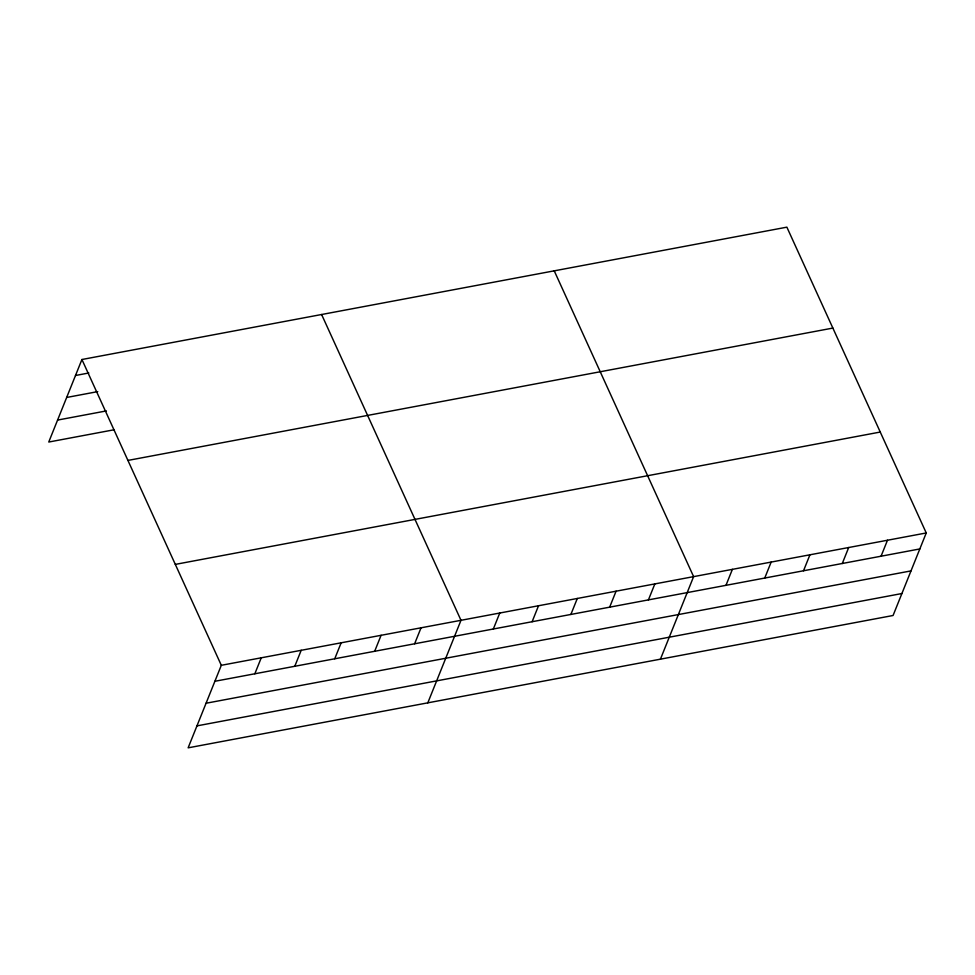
<?xml version="1.0" encoding="UTF-8"?>
<svg xmlns="http://www.w3.org/2000/svg" width="975" height="975" viewBox="0 0 975 975"><rect width="100%" height="100%" fill="white"/><g stroke="black" fill="none" stroke-linecap="round" stroke-linejoin="round"><path stroke-width="1.46" d="M81.924 359.507L221.313 665.303L188.126 747.837L893.076 615.493L926.25 532.959L786.874 227.163L81.924 359.507L48.75 442.041L113.843 429.817M254.828 673.786L261.251 657.808M294.779 666.278L301.202 650.301M334.73 658.783L341.153 642.805M374.668 651.288L381.091 635.31M414.619 643.78L421.042 627.803M427.806 702.841L460.992 620.307L321.604 314.511M493.338 629.009L499.761 613.031M532.106 621.733L538.529 605.743M570.875 614.445L577.31 598.467M609.655 607.169L616.078 591.191M648.424 599.893L654.847 583.915M660.441 659.161L693.615 576.627L554.239 270.843M725.973 585.329L732.396 569.351M764.741 578.053L771.164 562.075M803.51 570.777L809.932 554.799M842.278 563.501L848.701 547.511M881.059 556.213L887.482 540.235M75.502 375.497L88.822 372.986M66.678 397.459L97.744 391.621M57.574 420.079L106.397 410.914M127.92 460.419L832.869 328.075M175.317 564.391L880.254 432.047M221.313 665.303L926.25 532.959M214.89 681.281L919.827 548.937M206.054 703.243L910.991 570.899M196.962 725.875L901.899 593.531"/></g></svg>
